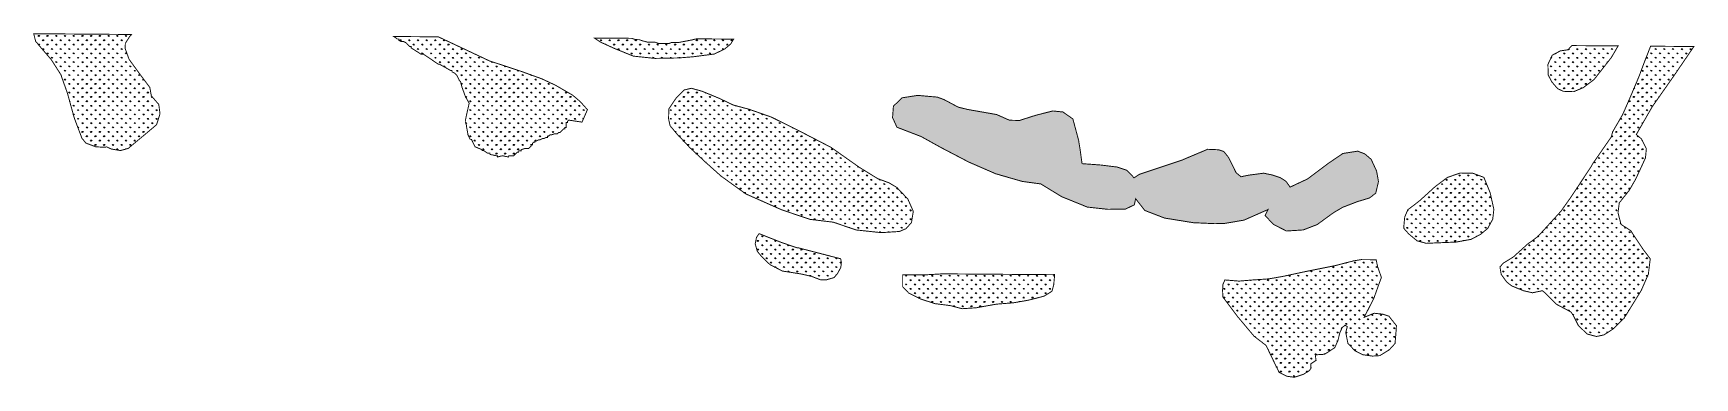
# Model space of a CAD drawing. Header units: metres. Extents: x 320779 to 338723, y 1791564 to 1830657.
# Drawn here: x 332293 to 337685, y 1823794 to 1824911 of the extents above; entities that cross this region are included whole.
import ezdxf

# ---------------------------------------------------------------- set-up
doc = ezdxf.new("R2010")
doc.units = ezdxf.units.M
doc.layers.add('MANGROOVES', color=112, linetype='Continuous')
pattern_1 = [(90, (0, 0), (-14.14213562, 14.14213562), [3.75, -24.53427126]), (45, (0, 0), (-14.14213562, 14.14213562), [3.75, -16.25]), (135, (0, 0), (-14.14213562, -14.14213562), [3.75, -16.25])]

msp = doc.modelspace()

# ---------------------------------------------------------------- hatches: boundary and pattern name
at = {"layer": 'MANGROOVES'}
h = msp.add_hatch(dxfattribs=at)
h.set_pattern_fill('GRASS', color=256, scale=20)
h.set_pattern_definition(pattern_1)
h.paths.add_polyline_path([(332426.6, 1824636.5), (332451.4, 1824570.9), (332464.2, 1824555.3), (332496.6, 1824543.1), (332524.4, 1824541.6), (332531.7, 1824542.8), (332546.8, 1824536), (332576.5, 1824530.9), (332601.7, 1824538), (332627.6, 1824559.6), (332658.6, 1824585.4), (332693.8, 1824615), (332704.8, 1824650.4), (332700.8, 1824680.4), (332676.6, 1824708.5), (332671.7, 1824735.9), (332641.2, 1824776.3), (332604.4, 1824827), (332588, 1824872.1), (332610.5, 1824907.5), (332294.9, 1824909.9), (332301.1, 1824885.5), (332319.8, 1824863.1), (332352, 1824825.7), (332382.8, 1824777.6), (332404.6, 1824716.1)])
h = msp.add_hatch(dxfattribs=at)
h.set_pattern_fill('GRASS', color=256, scale=20)
h.set_pattern_definition(pattern_1)
h.paths.add_polyline_path([(334044, 1824710.5), (333987.6, 1824743.2), (333943.3, 1824763.8), (333874.8, 1824788.6), (333774, 1824821.7), (333608.1, 1824899.8), (333463.3, 1824900.9), (333475.3, 1824892.7), (333479.4, 1824892.7), (333479.4, 1824888.7), (333487.4, 1824884.6), (333495.5, 1824884.5), (333503.6, 1824880.4), (333507.6, 1824876.3), (333511.6, 1824872.3), (333515.6, 1824868.2), (333519.6, 1824868.1), (333519.6, 1824864.1), (333551.8, 1824843.6), (333559.9, 1824843.6), (333608.1, 1824810.9), (333612.2, 1824810.8), (333648.4, 1824790.3), (333652.4, 1824790.3), (333652.4, 1824786.3), (333660.5, 1824782.1), (333668.5, 1824774), (333676.4, 1824757.8), (333680.5, 1824753.7), (333684.4, 1824737.5), (333696.2, 1824705), (333708.2, 1824684.7), (333699.9, 1824648.4), (333695.7, 1824628.2), (333695.6, 1824624.2), (333699.6, 1824612), (333699.5, 1824608), (333703.4, 1824587.7), (333703.4, 1824583.7), (333711.4, 1824567.5), (333715.4, 1824567.4), (333727.3, 1824543.1), (333747.5, 1824534.8), (333751.5, 1824530.8), (333755.5, 1824530.7), (333767.6, 1824522.5), (333775.7, 1824522.5), (333775.7, 1824518.4), (333795.8, 1824514.2), (333799.9, 1824514.2), (333799.9, 1824510.2), (333816.1, 1824514.1), (333836.2, 1824509.9), (333836.3, 1824513.9), (333852.4, 1824513.8), (333856.5, 1824517.8), (333860.6, 1824521.8), (333864.7, 1824525.8), (333868.7, 1824525.8), (333868.7, 1824529.9), (333876.8, 1824529.8), (333876.8, 1824533.8), (333889, 1824537.8), (333901.1, 1824537.7), (333909.3, 1824545.7), (333909.3, 1824549.8), (333913.4, 1824549.7), (333913.4, 1824553.8), (333917.5, 1824557.8), (333921.5, 1824557.8), (333921.5, 1824561.8), (333925.6, 1824561.8), (333933.7, 1824565.7), (333937.7, 1824565.7), (333945.8, 1824569.7), (333949.9, 1824569.7), (333958, 1824573.6), (333962.1, 1824573.6), (333962.1, 1824577.7), (333966.1, 1824577.6), (333970.2, 1824581.6), (333974.2, 1824581.6), (333986.4, 1824585.6), (333994.5, 1824585.5), (333998.6, 1824589.5), (334002.6, 1824589.5), (334010.7, 1824597.5), (334014.8, 1824601.5), (334018.9, 1824601.5), (334018.9, 1824605.5), (334022.9, 1824605.5), (334023.1, 1824621.7), (334027.1, 1824621.6), (334027.1, 1824625.7), (334031.2, 1824629.7), (334074.2, 1824623.2), (334091.9, 1824663.6), (334068.1, 1824690.1)])
h = msp.add_hatch(dxfattribs=at)
h.set_pattern_fill('GRASS', color=256, scale=20)
h.set_pattern_definition(pattern_1)
h.paths.add_polyline_path([(334556.6, 1824876.3), (334566.4, 1824892.4), (334510.3, 1824892.8), (334445.6, 1824893.3), (334429.4, 1824889.4), (334388.9, 1824881.7), (334364.7, 1824881.8), (334356.5, 1824877.9), (334324.2, 1824878.1), (334312.1, 1824882.2), (334287.8, 1824882.4), (334271.7, 1824886.6), (334259.6, 1824890.7), (334247.5, 1824890.8), (334235.4, 1824895), (334114.6, 1824895.9), (334133.4, 1824883.1), (334180.5, 1824861.7), (334241.1, 1824837.2), (334310.6, 1824829.9), (334388.7, 1824831.4), (334436.3, 1824835.3), (334503.1, 1824844), (334536.5, 1824859.8)])
h = msp.add_hatch(dxfattribs=at)
h.set_pattern_fill('GRASS', color=256, scale=20)
h.set_pattern_definition(pattern_1)
h.paths.add_polyline_path([(337516.9, 1824211.6), (337477.6, 1824271.1), (337446.1, 1824291.6), (337436.2, 1824329.2), (337440.4, 1824361.3), (337472.1, 1824401), (337492.7, 1824436.5), (337510.6, 1824474.7), (337525.4, 1824507.2), (337528.3, 1824537.1), (337512.6, 1824568.5), (337495.6, 1824582.9), (337547, 1824672.6), (337621.9, 1824779.5), (337682.5, 1824868.4), (337542.1, 1824869.5), (337521.5, 1824817), (337505, 1824772.7), (337476.1, 1824704.2), (337451.4, 1824647.8), (337418.7, 1824591.4), (337414.5, 1824575.3), (337353.2, 1824486.8), (337349.1, 1824478.7), (337279.5, 1824374.1), (337250.9, 1824333.9), (337177.5, 1824253.6), (337157.2, 1824237.6), (337145, 1824229.6), (337096.2, 1824185.5), (337063.7, 1824165.6), (337053.3, 1824153.4), (337057.3, 1824129.2), (337075, 1824104.7), (337091.6, 1824091.8), (337130.3, 1824076.1), (337158.9, 1824069.7), (337191.6, 1824076.5), (337206.5, 1824062.3), (337235.4, 1824033), (337283.8, 1824007.4), (337290.8, 1823996.8), (337307.3, 1823964.1), (337335.7, 1823936.1), (337366.1, 1823927.9), (337390.8, 1823933), (337420.1, 1823952.2), (337456.1, 1823987.1), (337458.5, 1823992.7), (337460.4, 1823994.1), (337511.7, 1824077.2), (337534.8, 1824129.9), (337540.9, 1824180.1)])
h = msp.add_hatch(dxfattribs=at)
h.set_pattern_fill('GRASS', color=256, scale=20)
h.set_pattern_definition(pattern_1)
h.paths.add_polyline_path([(337414.7, 1824832.6), (337436.6, 1824870.3), (337286.2, 1824871.4), (337274, 1824857.9), (337248.7, 1824854.1), (337223, 1824840.3), (337208.8, 1824810.3), (337209.9, 1824775.7), (337221.9, 1824753.1), (337240.2, 1824731.8), (337259, 1824723.1), (337292.3, 1824721.9), (337323.9, 1824735.2), (337358.3, 1824761)])
h = msp.add_hatch(dxfattribs=at)
h.set_pattern_fill('GRASS', color=256, scale=20)
h.set_pattern_definition(pattern_1)
h.paths.add_polyline_path([(334379.1, 1824700.2), (334406.6, 1824727.7), (334429.2, 1824733), (334463.7, 1824723.4), (334520.7, 1824699.9), (334565, 1824678.7), (334617.3, 1824664.6), (334688, 1824639.8), (334776.2, 1824596.2), (334882.5, 1824541.2), (334975, 1824476.1), (335034, 1824439.8), (335070.6, 1824426.3), (335096.1, 1824411.2), (335131.7, 1824373.6), (335149.3, 1824333.8), (335143.5, 1824297.6), (335125.9, 1824277.7), (335104.5, 1824268.5), (335045.1, 1824264.7), (334964.1, 1824273.4), (334889.2, 1824298.7), (334814.2, 1824307.8), (334722, 1824338.9), (334605.5, 1824390.5), (334525.3, 1824448.3), (334472.2, 1824495.8), (334424.3, 1824540.5), (334382.8, 1824584.3), (334360, 1824611.8), (334355.1, 1824634.4), (334356.2, 1824666.4), (334367, 1824682.7)])
h = msp.add_hatch(dxfattribs=at)
h.set_pattern_fill('GRASS', color=256, scale=20)
h.set_pattern_definition(pattern_1)
h.paths.add_polyline_path([(335236.5, 1824542.2), (335329.5, 1824493.6), (335417, 1824455.6), (335503.1, 1824430.8), (335563.2, 1824422.7), (335630.6, 1824381.5), (335713.9, 1824347.7), (335780.8, 1824340.3), (335838.2, 1824341.2), (335866.7, 1824355), (335870.9, 1824374.8), (335900.6, 1824336.7), (335964.9, 1824312), (336057.9, 1824297), (336125.8, 1824293.9), (336157.1, 1824294.1), (336222.5, 1824305.3), (336300.7, 1824339.7), (336291, 1824319.9), (336318.9, 1824291.1), (336360.3, 1824270), (336414.9, 1824273.5), (336460, 1824290.9), (336512.4, 1824329), (336542.8, 1824346.9), (336591.4, 1824365.6), (336629.6, 1824377), (336650.1, 1824392.8), (336659, 1824430.4), (336652.8, 1824464.6), (336635.3, 1824502.5), (336614.2, 1824520.4), (336591.5, 1824529.1), (336543.2, 1824521.4), (336496.7, 1824489.8), (336428.4, 1824438.8), (336372.2, 1824412.4), (336359.1, 1824431), (336340.8, 1824442.9), (336314.5, 1824451.7), (336286.4, 1824457.6), (336236.6, 1824451), (336212.8, 1824446), (336196.9, 1824459.1), (336172.6, 1824508.6), (336156.7, 1824528.2), (336140.7, 1824533.5), (336104.4, 1824535.1), (336021.9, 1824500.3), (335883.6, 1824454.1), (335865.8, 1824442.6), (335842.8, 1824466.8), (335810.7, 1824477.5), (335757.5, 1824484.1), (335697, 1824488.5), (335690.8, 1824533.6), (335685.8, 1824564.4), (335667.3, 1824633.4), (335635, 1824656.1), (335602.1, 1824659.4), (335547.1, 1824645.5), (335494.1, 1824628.6), (335461.6, 1824629.3), (335419.8, 1824647.8), (335326.7, 1824664.1), (335295.2, 1824671.7), (335249.1, 1824696.3), (335227.1, 1824704.3), (335163.9, 1824709.9), (335113.2, 1824702.1), (335084.9, 1824675.1), (335082, 1824637.9), (335096.3, 1824606.6), (335175.4, 1824576.2)])
h = msp.add_hatch(dxfattribs=at)
h.set_pattern_fill('GRASS', color=256, scale=20)
h.set_pattern_definition(pattern_1)
h.paths.add_polyline_path([(336793, 1824368.7), (336843.1, 1824414.2), (336883.1, 1824444), (336924.2, 1824458.1), (336964, 1824457.8), (337001, 1824444), (337021.6, 1824393.6), (337033.4, 1824340.2), (337029.7, 1824308.3), (337013.3, 1824278.3), (336990.4, 1824259.3), (336959.7, 1824243), (336911.2, 1824234.2), (336813.7, 1824230.1), (336784.1, 1824238.2), (336757.6, 1824260.2), (336740.7, 1824279.1), (336744.1, 1824315.3), (336754.3, 1824339.3), (336777.6, 1824356.6)])
h = msp.add_hatch(dxfattribs=at)
h.set_pattern_fill('GRASS', color=256, scale=20)
h.set_pattern_definition(pattern_1)
h.paths.add_polyline_path([(334913.6, 1824180), (334856.6, 1824194.7), (334775.9, 1824215.6), (334771.9, 1824215.6), (334723.5, 1824232.1), (334648.9, 1824261.5), (334640.4, 1824249.3), (334636.3, 1824228.4), (334643.1, 1824204.2), (334657.3, 1824186.8), (334684.2, 1824161.1), (334724.5, 1824140.2), (334784.8, 1824130.8), (334819.5, 1824122.9), (334847.1, 1824112.1), (334867.5, 1824111.7), (334892.4, 1824119), (334904, 1824132.9), (334914.2, 1824152.3), (334916, 1824168.2)])
h = msp.add_hatch(dxfattribs=at)
h.set_pattern_fill('GRASS', color=256, scale=20)
h.set_pattern_definition(pattern_1)
h.paths.add_polyline_path([(336643.9, 1824051.6), (336661, 1824099.4), (336668.5, 1824119.2), (336656.3, 1824153.8), (336651.4, 1824176.8), (336627.2, 1824177), (336602.9, 1824177.2), (336578.6, 1824173.3), (336517.9, 1824157.6), (336420.7, 1824138.2), (336347.8, 1824122.6), (336303.3, 1824114.8), (336250.7, 1824111.2), (336206.2, 1824107.5), (336160.6, 1824111.3), (336154.3, 1824097), (336153, 1824077.2), (336154.2, 1824055.7), (336178.4, 1824023.7), (336201.6, 1823992.7), (336255.3, 1823928.7), (336294.2, 1823899), (336324.1, 1823836.9), (336336.6, 1823811.3), (336362, 1823798.9), (336385.8, 1823795.6), (336415.1, 1823805), (336434.4, 1823817), (336440.2, 1823825.4), (336439.3, 1823839.1), (336456.4, 1823850.5), (336453.8, 1823868.4), (336484.2, 1823870.2), (336517, 1823891.6), (336527.4, 1823914.7), (336533.5, 1823940.1), (336541.3, 1823956.8), (336550.5, 1823964.4), (336557.8, 1823960.1), (336552.8, 1823941.1), (336559.6, 1823906), (336582.1, 1823882), (336607.8, 1823868.8), (336639.2, 1823864.3), (336663.3, 1823865.8), (336693.9, 1823884.6), (336712.7, 1823905.1), (336715.5, 1823937.6), (336717.2, 1823962.8), (336693, 1823993.6), (336672.7, 1824000.3), (336644.9, 1824003.3), (336612.5, 1823990)])
h = msp.add_hatch(dxfattribs=at)
h.set_pattern_fill('GRASS', color=256, scale=20)
h.set_pattern_definition(pattern_1)
h.paths.add_polyline_path([(335599.2, 1824074.5), (335605, 1824094.7), (335607.8, 1824125), (335607.9, 1824128.8), (335599.9, 1824128.3), (335583.8, 1824128.5), (335389.7, 1824130), (335373.6, 1824130.1), (335300.8, 1824130.6), (335284.6, 1824130.8), (335244.2, 1824131.1), (335183.5, 1824127.5), (335131, 1824127.9), (335114.8, 1824128), (335114.9, 1824089.5), (335134.4, 1824068.8), (335173.1, 1824049.4), (335220, 1824034.4), (335269.4, 1824028.1), (335307.8, 1824018), (335353, 1824021), (335419.3, 1824032.8), (335474.8, 1824037.2), (335523.8, 1824045.8), (335573.8, 1824058.7)])

# ---------------------------------------------------------------- linework, layer by layer
at = {"layer": 'MANGROOVES', "const_width": 3.03, "flags": 128}
msp.add_lwpolyline([(332294.9, 1824909.9), (332301.1, 1824885.5), (332319.8, 1824863.1), (332352, 1824825.7), (332382.8, 1824777.6), (332404.6, 1824716.1), (332426.6, 1824636.5), (332451.4, 1824570.9), (332464.2, 1824555.3), (332496.6, 1824543.1), (332524.4, 1824541.6), (332531.7, 1824542.8), (332546.8, 1824536), (332576.5, 1824530.9), (332601.7, 1824538), (332627.6, 1824559.6), (332658.6, 1824585.4), (332693.8, 1824615), (332704.8, 1824650.4), (332700.8, 1824680.4), (332676.6, 1824708.5), (332671.7, 1824735.9), (332641.2, 1824776.3), (332604.4, 1824827), (332591.4, 1824862.7), (332592.4, 1824878.9), (332605.4, 1824899.4), (332612.3, 1824907.5), (332294.9, 1824909.9)], dxfattribs=at)
for points in [[(334044, 1824710.5), (333987.6, 1824743.2), (333943.3, 1824763.8), (333874.8, 1824788.6), (333774, 1824821.7), (333608.1, 1824899.8), (333463.3, 1824900.9), (333475.3, 1824892.7), (333479.4, 1824892.7), (333479.4, 1824888.7), (333487.4, 1824884.6), (333495.5, 1824884.5), (333503.6, 1824880.4), (333507.6, 1824876.3), (333511.6, 1824872.3), (333515.6, 1824868.2), (333519.6, 1824868.1), (333519.6, 1824864.1), (333551.8, 1824843.6), (333559.9, 1824843.6), (333608.1, 1824810.9), (333612.2, 1824810.8), (333648.4, 1824790.3), (333652.4, 1824790.3), (333652.4, 1824786.3), (333660.5, 1824782.1), (333668.5, 1824774), (333676.4, 1824757.8), (333680.5, 1824753.7), (333684.4, 1824737.5), (333696.2, 1824705), (333708.2, 1824684.7), (333699.9, 1824648.4), (333695.7, 1824628.2), (333695.6, 1824624.2), (333699.6, 1824612), (333699.5, 1824608), (333703.4, 1824587.7), (333703.4, 1824583.7), (333711.4, 1824567.5), (333715.4, 1824567.4), (333727.3, 1824543.1), (333747.5, 1824534.8), (333751.5, 1824530.8), (333755.5, 1824530.7), (333767.6, 1824522.5), (333775.7, 1824522.5), (333775.7, 1824518.4), (333795.8, 1824514.2), (333799.9, 1824514.2), (333799.9, 1824510.2), (333816.1, 1824514.1), (333836.2, 1824509.9), (333836.3, 1824513.9), (333852.4, 1824513.8), (333856.5, 1824517.8), (333860.6, 1824521.8), (333864.7, 1824525.8), (333868.7, 1824525.8), (333868.7, 1824529.9), (333876.8, 1824529.8), (333876.8, 1824533.8), (333889, 1824537.8), (333901.1, 1824537.7), (333909.3, 1824545.7), (333909.3, 1824549.8), (333913.4, 1824549.7), (333913.4, 1824553.8), (333917.5, 1824557.8), (333921.5, 1824557.8), (333921.5, 1824561.8), (333925.6, 1824561.8), (333933.7, 1824565.7), (333937.7, 1824565.7), (333945.8, 1824569.7), (333949.9, 1824569.7), (333958, 1824573.6), (333962.1, 1824573.6), (333962.1, 1824577.7), (333966.1, 1824577.6), (333970.2, 1824581.6), (333974.2, 1824581.6), (333986.4, 1824585.6), (333994.5, 1824585.5), (333998.6, 1824589.5), (334002.6, 1824589.5), (334010.7, 1824597.5), (334014.8, 1824601.5), (334018.9, 1824601.5), (334018.9, 1824605.5), (334022.9, 1824605.5), (334023.1, 1824621.7), (334027.1, 1824621.6), (334027.1, 1824625.7), (334031.2, 1824629.7), (334074.2, 1824623.2), (334091.9, 1824663.6), (334068.1, 1824690.1)], [(334556.6, 1824876.3), (334566.4, 1824892.4), (334510.3, 1824892.8), (334445.6, 1824893.3), (334429.4, 1824889.4), (334388.9, 1824881.7), (334364.7, 1824881.8), (334356.5, 1824877.9), (334324.2, 1824878.1), (334312.1, 1824882.2), (334287.8, 1824882.4), (334271.7, 1824886.6), (334259.6, 1824890.7), (334247.5, 1824890.8), (334235.4, 1824895), (334114.6, 1824895.9), (334133.4, 1824883.1), (334180.5, 1824861.7), (334241.1, 1824837.2), (334310.6, 1824829.9), (334388.7, 1824831.4), (334436.3, 1824835.3), (334503.1, 1824844), (334536.5, 1824859.8)], [(337516.9, 1824211.6), (337477.6, 1824271.1), (337446.1, 1824291.6), (337436.2, 1824329.2), (337440.4, 1824361.3), (337472.1, 1824401), (337492.7, 1824436.5), (337510.6, 1824474.7), (337525.4, 1824507.2), (337528.3, 1824537.1), (337512.6, 1824568.5), (337495.6, 1824582.9), (337547, 1824672.6), (337621.9, 1824779.5), (337682.5, 1824868.4), (337542.1, 1824869.5), (337521.5, 1824817), (337505, 1824772.7), (337476.1, 1824704.2), (337451.4, 1824647.8), (337418.7, 1824591.4), (337414.5, 1824575.3), (337353.2, 1824486.8), (337349.1, 1824478.7), (337279.5, 1824374.1), (337250.9, 1824333.9), (337177.5, 1824253.6), (337157.2, 1824237.6), (337145, 1824229.6), (337096.2, 1824185.5), (337063.7, 1824165.6), (337053.3, 1824153.4), (337057.3, 1824129.2), (337075, 1824104.7), (337091.6, 1824091.8), (337130.3, 1824076.1), (337158.9, 1824069.7), (337191.6, 1824076.5), (337206.5, 1824062.3), (337235.4, 1824033), (337283.8, 1824007.4), (337290.8, 1823996.8), (337307.3, 1823964.1), (337335.7, 1823936.1), (337366.1, 1823927.9), (337390.8, 1823933), (337420.1, 1823952.2), (337456.1, 1823987.1), (337458.5, 1823992.7), (337460.4, 1823994.1), (337511.7, 1824077.2), (337534.8, 1824129.9), (337540.9, 1824180.1)], [(337286.2, 1824871.4), (337274, 1824857.9), (337248.7, 1824854.1), (337223, 1824840.3), (337208.8, 1824810.3), (337209.9, 1824775.7), (337221.9, 1824753.1), (337240.2, 1824731.8), (337259, 1824723.1), (337292.3, 1824721.9), (337323.9, 1824735.2), (337358.3, 1824761), (337414.7, 1824832.6), (337436.6, 1824870.3)], [(334379.1, 1824700.2), (334406.6, 1824727.7), (334429.2, 1824733), (334463.7, 1824723.4), (334520.7, 1824699.9), (334565, 1824678.7), (334617.3, 1824664.6), (334688, 1824639.8), (334776.2, 1824596.2), (334882.5, 1824541.2), (334975, 1824476.1), (335034, 1824439.8), (335070.6, 1824426.3), (335096.1, 1824411.2), (335131.7, 1824373.6), (335149.3, 1824333.8), (335143.5, 1824297.6), (335125.9, 1824277.7), (335104.5, 1824268.5), (335045.1, 1824264.7), (334964.1, 1824273.4), (334889.2, 1824298.7), (334814.2, 1824307.8), (334722, 1824338.9), (334605.5, 1824390.5), (334525.3, 1824448.3), (334472.2, 1824495.8), (334424.3, 1824540.5), (334382.8, 1824584.3), (334360, 1824611.8), (334355.1, 1824634.4), (334356.2, 1824666.4), (334367, 1824682.7)], [(335236.5, 1824542.2), (335329.5, 1824493.6), (335417, 1824455.6), (335503.1, 1824430.8), (335563.2, 1824422.7), (335630.6, 1824381.5), (335713.9, 1824347.7), (335780.8, 1824340.3), (335838.2, 1824341.2), (335866.7, 1824355), (335870.9, 1824374.8), (335900.6, 1824336.7), (335964.9, 1824312), (336057.9, 1824297), (336125.8, 1824293.9), (336157.1, 1824294.1), (336222.5, 1824305.3), (336300.7, 1824339.7), (336291, 1824319.9), (336318.9, 1824291.1), (336360.3, 1824270), (336414.9, 1824273.5), (336460, 1824290.9), (336512.4, 1824329), (336542.8, 1824346.9), (336591.4, 1824365.6), (336629.6, 1824377), (336650.1, 1824392.8), (336659, 1824430.4), (336652.8, 1824464.6), (336635.3, 1824502.5), (336614.2, 1824520.4), (336591.5, 1824529.1), (336543.2, 1824521.4), (336496.7, 1824489.8), (336428.4, 1824438.8), (336372.2, 1824412.4), (336359.1, 1824431), (336340.8, 1824442.9), (336314.5, 1824451.7), (336286.4, 1824457.6), (336236.6, 1824451), (336212.8, 1824446), (336196.9, 1824459.1), (336172.6, 1824508.6), (336156.7, 1824528.2), (336140.7, 1824533.5), (336104.4, 1824535.1), (336021.9, 1824500.3), (335883.6, 1824454.1), (335865.8, 1824442.6), (335842.8, 1824466.8), (335810.7, 1824477.5), (335757.5, 1824484.1), (335697, 1824488.5), (335690.8, 1824533.6), (335685.8, 1824564.4), (335667.3, 1824633.4), (335635, 1824656.1), (335602.1, 1824659.4), (335547.1, 1824645.5), (335494.1, 1824628.6), (335461.6, 1824629.3), (335419.8, 1824647.8), (335326.7, 1824664.1), (335295.2, 1824671.7), (335249.1, 1824696.3), (335227.1, 1824704.3), (335163.9, 1824709.9), (335113.2, 1824702.1), (335084.9, 1824675.1), (335082, 1824637.9), (335096.3, 1824606.6), (335175.4, 1824576.2)], [(336793, 1824368.7), (336843.1, 1824414.2), (336883.1, 1824444), (336924.2, 1824458.1), (336964, 1824457.8), (337001, 1824444), (337021.6, 1824393.6), (337033.4, 1824340.2), (337029.7, 1824308.3), (337013.3, 1824278.3), (336990.4, 1824259.3), (336959.7, 1824243), (336911.2, 1824234.2), (336813.7, 1824230.1), (336784.1, 1824238.2), (336757.6, 1824260.2), (336740.7, 1824279.1), (336744.1, 1824315.3), (336754.3, 1824339.3), (336777.6, 1824356.6)], [(334913.6, 1824180), (334856.6, 1824194.7), (334775.9, 1824215.6), (334771.9, 1824215.6), (334723.5, 1824232.1), (334648.9, 1824261.5), (334640.4, 1824249.3), (334636.3, 1824228.4), (334643.1, 1824204.2), (334657.3, 1824186.8), (334684.2, 1824161.1), (334724.5, 1824140.2), (334784.8, 1824130.8), (334819.5, 1824122.9), (334847.1, 1824112.1), (334867.5, 1824111.7), (334892.4, 1824119), (334904, 1824132.9), (334914.2, 1824152.3), (334916, 1824168.2)], [(336643.9, 1824051.6), (336661, 1824099.4), (336668.5, 1824119.2), (336656.3, 1824153.8), (336651.4, 1824176.8), (336627.2, 1824177), (336602.9, 1824177.2), (336578.6, 1824173.3), (336517.9, 1824157.6), (336420.7, 1824138.2), (336347.8, 1824122.6), (336303.3, 1824114.8), (336250.7, 1824111.2), (336206.2, 1824107.5), (336160.6, 1824111.3), (336154.3, 1824097), (336153, 1824077.2), (336154.2, 1824055.7), (336178.4, 1824023.7), (336201.6, 1823992.7), (336255.3, 1823928.7), (336294.2, 1823899), (336324.1, 1823836.9), (336336.6, 1823811.3), (336362, 1823798.9), (336385.8, 1823795.6), (336415.1, 1823805), (336434.4, 1823817), (336440.2, 1823825.4), (336439.3, 1823839.1), (336456.4, 1823850.5), (336453.8, 1823868.4), (336484.2, 1823870.2), (336517, 1823891.6), (336527.4, 1823914.7), (336533.5, 1823940.1), (336541.3, 1823956.8), (336550.5, 1823964.4), (336557.8, 1823960.1), (336552.8, 1823941.1), (336559.6, 1823906), (336582.1, 1823882), (336607.8, 1823868.8), (336639.2, 1823864.3), (336663.3, 1823865.8), (336693.9, 1823884.6), (336712.7, 1823905.1), (336715.5, 1823937.6), (336717.2, 1823962.8), (336693, 1823993.6), (336672.7, 1824000.3), (336644.9, 1824003.3), (336612.5, 1823990)], [(335599.2, 1824074.5), (335605, 1824094.7), (335607.8, 1824125), (335607.9, 1824128.8), (335599.9, 1824128.3), (335583.8, 1824128.5), (335389.7, 1824130), (335373.6, 1824130.1), (335300.8, 1824130.6), (335284.6, 1824130.8), (335244.2, 1824131.1), (335183.5, 1824127.5), (335131, 1824127.9), (335114.8, 1824128), (335114.9, 1824089.5), (335134.4, 1824068.8), (335173.1, 1824049.4), (335220, 1824034.4), (335269.4, 1824028.1), (335307.8, 1824018), (335353, 1824021), (335419.3, 1824032.8), (335474.8, 1824037.2), (335523.8, 1824045.8), (335573.8, 1824058.7)]]:
    msp.add_lwpolyline(points, close=True, dxfattribs=at)

doc.saveas('drawing.dxf')
